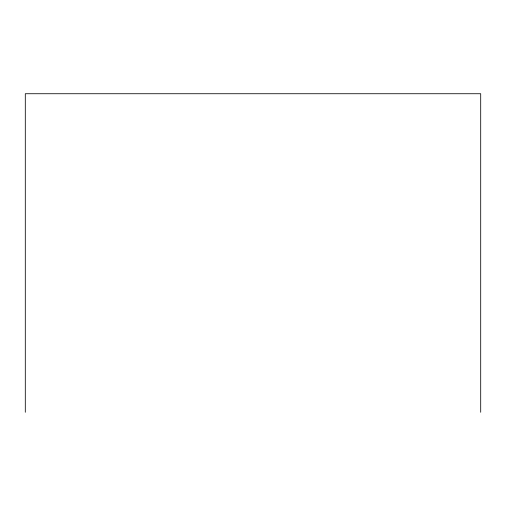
<?xml version="1.0" encoding="UTF-8"?>
<svg xmlns="http://www.w3.org/2000/svg" width="506" height="506" viewBox="0 0 506 506"><rect width="100%" height="100%" fill="white"/><g stroke="black" fill="none" stroke-linecap="round" stroke-linejoin="round"><path stroke-width="0.76" d="M480.7 412.27L480.7 93.73L25.3 93.73L25.3 412.27"/></g></svg>
